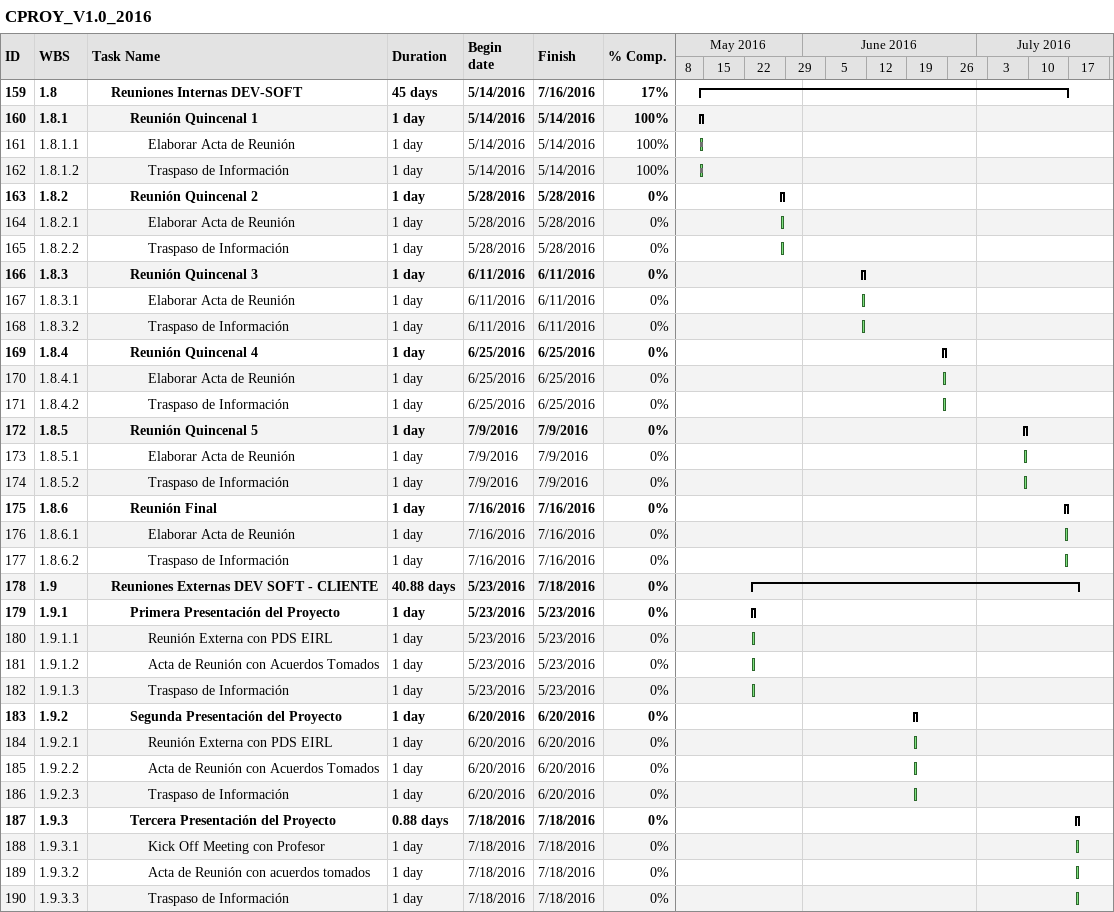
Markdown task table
CPROY_V1.0_2016

| ID | WBS | Task | Duration | Start | Finish | % complete |
|---|---|---|---|---|---|---|
| 159 | 1.8 | **Reuniones Internas DEV-SOFT** | 45d | 2016-05-14 | 2016-07-16 | 17 |
| 160 | 1.8.1 | **Reunión Quincenal 1** | 1d | 2016-05-14 | 2016-05-14 | 100 |
| 161 | 1.8.1.1 | Elaborar Acta de Reunión | 1d | 2016-05-14 | 2016-05-14 | 100 |
| 162 | 1.8.1.2 | Traspaso de Información | 1d | 2016-05-14 | 2016-05-14 | 100 |
| 163 | 1.8.2 | **Reunión Quincenal 2** | 1d | 2016-05-28 | 2016-05-28 | 0 |
| 164 | 1.8.2.1 | Elaborar Acta de Reunión | 1d | 2016-05-28 | 2016-05-28 | 0 |
| 165 | 1.8.2.2 | Traspaso de Información | 1d | 2016-05-28 | 2016-05-28 | 0 |
| 166 | 1.8.3 | **Reunión Quincenal 3** | 1d | 2016-06-11 | 2016-06-11 | 0 |
| 167 | 1.8.3.1 | Elaborar Acta de Reunión | 1d | 2016-06-11 | 2016-06-11 | 0 |
| 168 | 1.8.3.2 | Traspaso de Información | 1d | 2016-06-11 | 2016-06-11 | 0 |
| 169 | 1.8.4 | **Reunión Quincenal 4** | 1d | 2016-06-25 | 2016-06-25 | 0 |
| 170 | 1.8.4.1 | Elaborar Acta de Reunión | 1d | 2016-06-25 | 2016-06-25 | 0 |
| 171 | 1.8.4.2 | Traspaso de Información | 1d | 2016-06-25 | 2016-06-25 | 0 |
| 172 | 1.8.5 | **Reunión Quincenal 5** | 1d | 2016-07-09 | 2016-07-09 | 0 |
| 173 | 1.8.5.1 | Elaborar Acta de Reunión | 1d | 2016-07-09 | 2016-07-09 | 0 |
| 174 | 1.8.5.2 | Traspaso de Información | 1d | 2016-07-09 | 2016-07-09 | 0 |
| 175 | 1.8.6 | **Reunión Final** | 1d | 2016-07-16 | 2016-07-16 | 0 |
| 176 | 1.8.6.1 | Elaborar Acta de Reunión | 1d | 2016-07-16 | 2016-07-16 | 0 |
| 177 | 1.8.6.2 | Traspaso de Información | 1d | 2016-07-16 | 2016-07-16 | 0 |
| 178 | 1.9 | **Reuniones Externas DEV SOFT - CLIENTE** | 40.88d | 2016-05-23 | 2016-07-18 | 0 |
| 179 | 1.9.1 | **Primera Presentación del Proyecto** | 1d | 2016-05-23 | 2016-05-23 | 0 |
| 180 | 1.9.1.1 | Reunión Externa con PDS EIRL | 1d | 2016-05-23 | 2016-05-23 | 0 |
| 181 | 1.9.1.2 | Acta de Reunión con Acuerdos Tomados | 1d | 2016-05-23 | 2016-05-23 | 0 |
| 182 | 1.9.1.3 | Traspaso de Información | 1d | 2016-05-23 | 2016-05-23 | 0 |
| 183 | 1.9.2 | **Segunda Presentación del Proyecto** | 1d | 2016-06-20 | 2016-06-20 | 0 |
| 184 | 1.9.2.1 | Reunión Externa con PDS EIRL | 1d | 2016-06-20 | 2016-06-20 | 0 |
| 185 | 1.9.2.2 | Acta de Reunión con Acuerdos Tomados | 1d | 2016-06-20 | 2016-06-20 | 0 |
| 186 | 1.9.2.3 | Traspaso de Información | 1d | 2016-06-20 | 2016-06-20 | 0 |
| 187 | 1.9.3 | **Tercera Presentación del Proyecto** | 0.88d | 2016-07-18 | 2016-07-18 | 0 |
| 188 | 1.9.3.1 | Kick Off Meeting con Profesor | 1d | 2016-07-18 | 2016-07-18 | 0 |
| 189 | 1.9.3.2 | Acta de Reunión con acuerdos tomados | 1d | 2016-07-18 | 2016-07-18 | 0 |
| 190 | 1.9.3.3 | Traspaso de Información | 1d | 2016-07-18 | 2016-07-18 | 0 |
